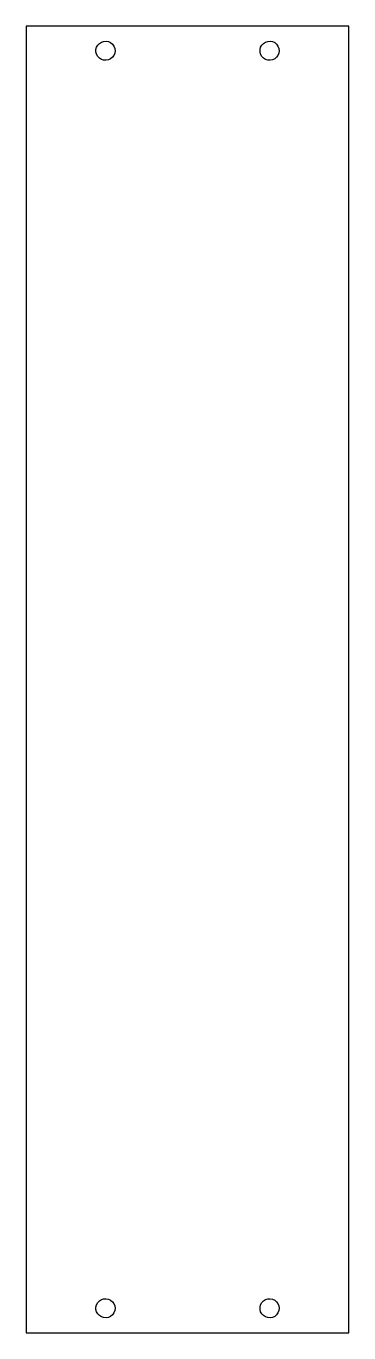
# Model space of a CAD drawing. Header units: metres. Extents: x 0 to 59, y -239 to 0.
import ezdxf

# ---------------------------------------------------------------- set-up
doc = ezdxf.new("R2010")
doc.units = ezdxf.units.M

msp = doc.modelspace()

# ---------------------------------------------------------------- linework, layer by layer
for p, q in [((59, 0), (0, 0)), ((0, 0), (0, -238.902)), ((59, -238.902), (59, 0)), ((12.7638, -4.28067), (12.8729, -3.85578)), ((12.7638, -4.71933), (12.7638, -4.28067)), ((12.8729, -5.14422), (12.7638, -4.71933)), ((12.8729, -3.85578), (13.0842, -3.47137)), ((13.0842, -3.47137), (13.3845, -3.1516)), ((13.3845, -3.1516), (13.7549, -2.91655)), ((13.7549, -2.91655), (14.1721, -2.781)), ((14.1721, -2.781), (14.6099, -2.75345)), ((14.6099, -2.75345), (15.0408, -2.83565)), ((15.0408, -2.83565), (15.4377, -3.02242)), ((15.4377, -3.02242), (15.7757, -3.30204)), ((15.7757, -3.30204), (16.0335, -3.65693)), ((16.0335, -3.65693), (16.195, -4.06479)), ((16.195, -4.06479), (16.25, -4.5)), ((16.25, -4.5), (16.195, -4.93521)), ((42.7638, -4.28067), (42.8729, -3.85578)), ((42.7638, -4.71933), (42.7638, -4.28067)), ((42.8729, -5.14422), (42.7638, -4.71933)), ((42.8729, -3.85578), (43.0842, -3.47137)), ((43.0842, -3.47137), (43.3845, -3.1516)), ((43.3845, -3.1516), (43.7549, -2.91655)), ((43.7549, -2.91655), (44.1721, -2.781)), ((44.1721, -2.781), (44.6099, -2.75345)), ((44.6099, -2.75345), (45.0408, -2.83565)), ((45.0408, -2.83565), (45.4377, -3.02242)), ((45.4377, -3.02242), (45.7757, -3.30204)), ((45.7757, -3.30204), (46.0335, -3.65693)), ((46.0335, -3.65693), (46.195, -4.06479)), ((46.195, -4.06479), (46.25, -4.5)), ((46.25, -4.5), (46.195, -4.93521)), ((13.0842, -5.52862), (12.8729, -5.14422)), ((13.3845, -5.8484), (13.0842, -5.52862)), ((13.7549, -6.08345), (13.3845, -5.8484)), ((14.1721, -6.219), (13.7549, -6.08345)), ((14.6099, -6.24655), (14.1721, -6.219)), ((15.0408, -6.16435), (14.6099, -6.24655)), ((15.4377, -5.97757), (15.0408, -6.16435)), ((15.7757, -5.69796), (15.4377, -5.97757)), ((16.0335, -5.34307), (15.7757, -5.69796)), ((16.195, -4.93521), (16.0335, -5.34307)), ((43.0842, -5.52862), (42.8729, -5.14422)), ((43.3845, -5.8484), (43.0842, -5.52862)), ((43.7549, -6.08345), (43.3845, -5.8484)), ((44.1721, -6.219), (43.7549, -6.08345)), ((44.6099, -6.24655), (44.1721, -6.219)), ((45.0408, -6.16435), (44.6099, -6.24655)), ((45.4377, -5.97757), (45.0408, -6.16435)), ((45.7757, -5.69796), (45.4377, -5.97757)), ((46.0335, -5.34307), (45.7757, -5.69796)), ((46.195, -4.93521), (46.0335, -5.34307)), ((12.7638, -234.183), (12.8729, -233.758)), ((12.8729, -233.758), (13.0842, -233.374)), ((13.0842, -233.374), (13.3845, -233.054)), ((13.3845, -233.054), (13.7549, -232.819)), ((13.7549, -232.819), (14.1721, -232.683)), ((14.1721, -232.683), (14.6099, -232.656)), ((14.6099, -232.656), (15.0408, -232.738)), ((15.0408, -232.738), (15.4377, -232.925)), ((15.4377, -232.925), (15.7757, -233.204)), ((15.7757, -233.204), (16.0335, -233.559)), ((16.0335, -233.559), (16.195, -233.967)), ((16.195, -233.967), (16.25, -234.402)), ((42.7638, -234.183), (42.8729, -233.758)), ((42.8729, -233.758), (43.0842, -233.374)), ((43.0842, -233.374), (43.3845, -233.054)), ((43.3845, -233.054), (43.7549, -232.819)), ((43.7549, -232.819), (44.1721, -232.683)), ((44.1721, -232.683), (44.6099, -232.656)), ((44.6099, -232.656), (45.0408, -232.738)), ((45.0408, -232.738), (45.4377, -232.925)), ((45.4377, -232.925), (45.7757, -233.204)), ((45.7757, -233.204), (46.0335, -233.559)), ((46.0335, -233.559), (46.195, -233.967)), ((46.195, -233.967), (46.25, -234.402)), ((12.7638, -234.622), (12.7638, -234.183)), ((12.8729, -235.047), (12.7638, -234.622)), ((13.0842, -235.431), (12.8729, -235.047)), ((13.3845, -235.751), (13.0842, -235.431)), ((13.7549, -235.986), (13.3845, -235.751)), ((14.1721, -236.121), (13.7549, -235.986)), ((14.6099, -236.149), (14.1721, -236.121)), ((15.0408, -236.067), (14.6099, -236.149)), ((15.4377, -235.88), (15.0408, -236.067)), ((15.7757, -235.6), (15.4377, -235.88)), ((16.0335, -235.245), (15.7757, -235.6)), ((16.195, -234.838), (16.0335, -235.245)), ((16.25, -234.402), (16.195, -234.838)), ((42.7638, -234.622), (42.7638, -234.183)), ((42.8729, -235.047), (42.7638, -234.622)), ((43.0842, -235.431), (42.8729, -235.047)), ((43.3845, -235.751), (43.0842, -235.431)), ((43.7549, -235.986), (43.3845, -235.751)), ((44.1721, -236.121), (43.7549, -235.986)), ((44.6099, -236.149), (44.1721, -236.121)), ((45.0408, -236.067), (44.6099, -236.149)), ((45.4377, -235.88), (45.0408, -236.067)), ((45.7757, -235.6), (45.4377, -235.88)), ((46.0335, -235.245), (45.7757, -235.6)), ((46.195, -234.838), (46.0335, -235.245)), ((46.25, -234.402), (46.195, -234.838)), ((0, -238.902), (59, -238.902))]:
    msp.add_line(p, q)

doc.saveas('drawing.dxf')
